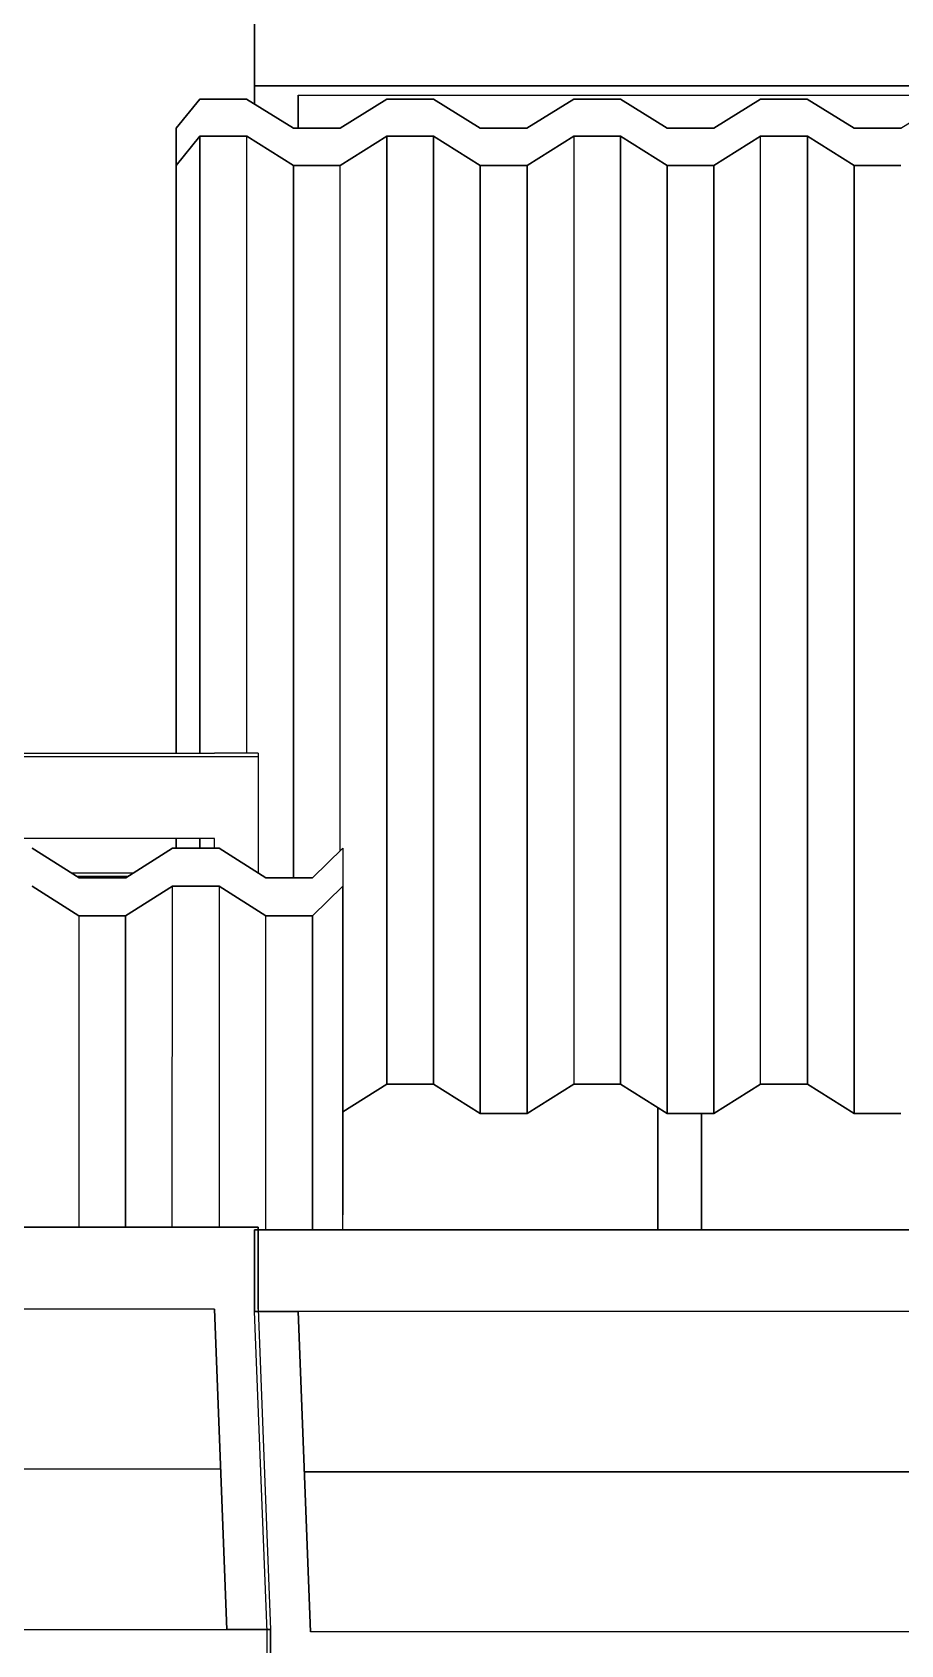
# Model space of a CAD drawing. Extents: x -32 to 51.8, y -51.6 to -5.5.
# Drawn here: x 8.859 to 10.453, y -20.907 to -17.948 of the extents above; entities that cross this region are included whole.
import ezdxf

# ---------------------------------------------------------------- set-up
doc = ezdxf.new("R2010")
doc.units = 0
doc.header["$MEASUREMENT"] = 0
doc.layers.get('0').update_dxf_attribs({"linetype": 'CONTINUOUS'})
doc.layers.add('hachures', color=5, linetype='CONTINUOUS')

msp = doc.modelspace()

# ---------------------------------------------------------------- linework, layer by layer
for p, q in [((9.2671, -17.8999), (9.2671, -18.0464)), ((9.2671, -18.0464), (9.2671, -17.8999)), ((9.2671, -18.0797), (9.2671, -17.9171)), ((9.1235, -18.1241), (9.167, -18.0708)), ((9.167, -18.0708), (9.1235, -18.1241)), ((9.167, -18.0708), (9.2527, -18.0708)), ((9.2527, -18.0708), (9.167, -18.0708)), ((9.167, -18.0708), (9.167, -18.0708)), ((9.2527, -18.0708), (9.3384, -18.1241)), ((9.3384, -18.1241), (9.2527, -18.0708)), ((9.2527, -18.0708), (9.2527, -18.0708)), ((9.2671, -18.0464), (9.2671, -18.0797)), ((9.2671, -18.0636), (9.2671, -18.0464)), ((9.2671, -18.0464), (9.3471, -18.0464)), ((9.2671, -18.0464), (9.2671, -18.0636)), ((9.3471, -18.0464), (9.2671, -18.0464)), ((9.2671, -18.0797), (9.2671, -18.0636)), ((9.2671, -18.0636), (9.2671, -18.0797)), ((9.3471, -18.0464), (9.3471, -18.0464)), ((9.3471, -18.0464), (13.1871, -18.0464)), ((13.1871, -18.0464), (9.3471, -18.0464)), ((9.3471, -18.0464), (9.3471, -18.0464)), ((9.3471, -18.1241), (9.3471, -18.0636)), ((9.3471, -18.0636), (13.1871, -18.0636)), ((9.3471, -18.0636), (9.3471, -18.1241)), ((9.3471, -18.1241), (9.3471, -18.0636)), ((9.3471, -18.0636), (9.3471, -18.1241)), ((9.4241, -18.1241), (9.5098, -18.0708)), ((9.5098, -18.0708), (9.4241, -18.1241)), ((9.5098, -18.0708), (9.5956, -18.0708)), ((9.5956, -18.0708), (9.5098, -18.0708)), ((9.5098, -18.0708), (9.5098, -18.0708)), ((9.5956, -18.0708), (9.6813, -18.1241)), ((9.5956, -18.0708), (9.5956, -18.0708)), ((9.6813, -18.1241), (9.5956, -18.0708)), ((9.5956, -18.0708), (9.5956, -18.0708)), ((9.767, -18.1241), (9.8527, -18.0708)), ((9.8527, -18.0708), (9.767, -18.1241)), ((9.8527, -18.0708), (9.9384, -18.0708)), ((9.8527, -18.0708), (9.8527, -18.0708)), ((9.9384, -18.0708), (9.8527, -18.0708)), ((9.8527, -18.0708), (9.8527, -18.0708)), ((9.9384, -18.0708), (10.0241, -18.1241)), ((9.9384, -18.0708), (9.9384, -18.0708)), ((10.0241, -18.1241), (9.9384, -18.0708)), ((9.9384, -18.0708), (9.9384, -18.0708)), ((10.1098, -18.1241), (10.1956, -18.0708)), ((10.1956, -18.0708), (10.1098, -18.1241)), ((10.1956, -18.0708), (10.2813, -18.0708)), ((10.1956, -18.0708), (10.1956, -18.0708)), ((10.2813, -18.0708), (10.1956, -18.0708)), ((10.2813, -18.0708), (10.367, -18.1241)), ((10.2813, -18.0708), (10.2813, -18.0708)), ((10.367, -18.1241), (10.2813, -18.0708)), ((10.2813, -18.0708), (10.2813, -18.0708)), ((10.4527, -18.1241), (10.5384, -18.0708)), ((9.1236, -18.1925), (9.1235, -18.1241)), ((9.1235, -19.271), (9.1235, -18.1241)), ((9.1235, -18.1241), (9.1236, -18.1925)), ((9.3384, -18.1241), (9.4241, -18.1241)), ((9.4241, -18.1241), (9.3384, -18.1241)), ((9.3384, -18.1241), (9.3384, -18.1241)), ((9.4241, -18.1241), (9.4241, -18.1241)), ((9.6813, -18.1241), (9.767, -18.1241)), ((9.6813, -18.1241), (9.6813, -18.1241)), ((9.767, -18.1241), (9.6813, -18.1241)), ((9.6813, -18.1241), (9.6813, -18.1241)), ((9.767, -18.1241), (9.767, -18.1241)), ((9.767, -18.1241), (9.767, -18.1241)), ((10.0241, -18.1241), (10.1098, -18.1241)), ((10.0241, -18.1241), (10.0241, -18.1241)), ((10.1098, -18.1241), (10.0241, -18.1241)), ((10.0241, -18.1241), (10.0241, -18.1241)), ((10.1098, -18.1241), (10.1098, -18.1241)), ((10.1098, -18.1241), (10.1098, -18.1241)), ((10.367, -18.1241), (10.4527, -18.1241)), ((10.367, -18.1241), (10.367, -18.1241)), ((10.4527, -18.1241), (10.367, -18.1241)), ((10.4527, -18.1241), (10.4527, -18.1241)), ((9.1671, -18.1391), (9.1236, -18.1925)), ((9.1236, -18.1925), (9.1671, -18.1391)), ((9.2528, -18.1391), (9.1671, -18.1391)), ((9.1671, -18.1391), (9.1671, -18.1391)), ((9.1671, -18.1391), (9.2528, -18.1391)), ((9.3385, -18.1925), (9.2528, -18.1391)), ((9.2528, -18.1391), (9.3385, -18.1925)), ((9.51, -18.1391), (9.4242, -18.1925)), ((9.4242, -18.1925), (9.51, -18.1391)), ((9.5957, -18.1391), (9.51, -18.1391)), ((9.51, -18.1391), (9.5957, -18.1391)), ((9.6814, -18.1925), (9.5957, -18.1391)), ((9.5957, -18.1391), (9.6814, -18.1925)), ((9.5957, -18.1391), (9.5957, -18.1391)), ((9.8528, -18.1391), (9.7671, -18.1925)), ((9.7671, -18.1925), (9.8528, -18.1391)), ((9.9385, -18.1391), (9.8528, -18.1391)), ((9.8528, -18.1391), (9.9385, -18.1391)), ((10.0242, -18.1925), (9.9385, -18.1391)), ((9.9385, -18.1391), (9.9385, -18.1391)), ((9.9385, -18.1391), (10.0242, -18.1925)), ((10.11, -18.1925), (10.1957, -18.1391)), ((10.1957, -18.1392), (10.11, -18.1925)), ((10.1957, -18.1391), (10.2814, -18.1391)), ((10.2814, -18.1392), (10.1957, -18.1392)), ((10.2814, -18.1391), (10.2814, -18.1392)), ((10.2814, -18.1391), (10.3671, -18.1925)), ((10.3671, -18.1925), (10.2814, -18.1392)), ((9.1236, -18.1925), (9.1236, -18.1925)), ((9.1236, -18.1925), (9.1236, -19.271)), ((9.1236, -19.271), (9.1236, -18.1925)), ((9.4242, -18.1925), (9.3385, -18.1925)), ((9.3385, -18.1925), (9.3385, -18.1925)), ((9.3385, -18.1925), (9.4242, -18.1925)), ((9.7671, -18.1925), (9.6814, -18.1925)), ((9.6814, -18.1925), (9.6814, -18.1925)), ((9.6814, -18.1925), (9.7671, -18.1925)), ((9.7671, -18.1925), (9.7671, -18.1925)), ((10.11, -18.1925), (10.0242, -18.1925)), ((10.0242, -18.1925), (10.0242, -18.1925)), ((10.0242, -18.1925), (10.11, -18.1925)), ((10.11, -18.1925), (10.11, -18.1925)), ((10.4528, -18.1925), (10.3671, -18.1925)), ((10.3671, -18.1925), (10.3671, -18.1925)), ((10.3671, -18.1925), (10.4528, -18.1925)), ((5.3537, -19.2709), (9.1937, -19.271)), ((9.1937, -19.2776), (5.3537, -19.2776)), ((9.2737, -19.271), (9.1937, -19.271)), ((9.2737, -19.2776), (9.1937, -19.2776)), ((9.2737, -19.271), (9.2737, -19.2776)), ((9.2737, -19.2776), (9.2737, -19.4907)), ((9.1937, -19.4271), (5.3537, -19.4271)), ((9.1235, -19.4454), (9.1235, -19.4271)), ((9.1236, -19.4271), (9.1236, -19.4454)), ((9.1236, -19.4454), (9.1236, -19.4271)), ((9.1671, -19.4454), (9.1671, -19.4271)), ((9.1671, -19.4271), (9.1671, -19.4454)), ((9.1937, -19.4454), (9.1937, -19.4271)), ((8.8594, -19.4454), (8.9452, -19.4998)), ((8.9452, -19.4998), (8.8594, -19.4454)), ((8.8594, -19.4454), (8.8594, -19.4454)), ((9.0309, -19.4998), (9.1166, -19.4454)), ((9.1166, -19.4454), (9.0309, -19.4998)), ((9.1166, -19.4454), (9.2023, -19.4454)), ((9.2023, -19.4454), (9.1166, -19.4454)), ((9.2023, -19.4454), (9.288, -19.4998)), ((9.288, -19.4998), (9.2023, -19.4454)), ((9.429, -19.4454), (9.3737, -19.4998)), ((9.3737, -19.4998), (9.429, -19.4454)), ((9.429, -19.4454), (9.4289, -19.5151)), ((9.429, -19.4454), (9.429, -20.1179)), ((9.0451, -19.4907), (8.9309, -19.4907)), ((8.945, -19.5695), (8.8593, -19.5151)), ((8.8593, -19.5151), (8.945, -19.5695)), ((9.0351, -19.4971), (8.9407, -19.4969)), ((9.0346, -19.4974), (8.9414, -19.4974)), ((8.9452, -19.4998), (9.0309, -19.4998)), ((9.0309, -19.4998), (8.9452, -19.4998)), ((8.9452, -19.4998), (8.9452, -19.4998)), ((9.1165, -19.5151), (9.0307, -19.5695)), ((9.0307, -19.5695), (9.1165, -19.5151)), ((9.2022, -19.5151), (9.1165, -19.5151)), ((9.1165, -19.5151), (9.2022, -19.5151)), ((9.2879, -19.5695), (9.2022, -19.5151)), ((9.2022, -19.5151), (9.2879, -19.5695)), ((9.288, -19.4998), (9.3737, -19.4998)), ((9.3737, -19.4998), (9.288, -19.4998)), ((9.3736, -19.5695), (9.4289, -19.5151)), ((9.4289, -19.5151), (9.3736, -19.5695)), ((9.4289, -20.1452), (9.4289, -19.5151)), ((9.0307, -19.5695), (8.945, -19.5695)), ((8.945, -19.5695), (9.0307, -19.5695)), ((9.0309, -19.5694), (9.0309, -19.5694)), ((9.0309, -19.5694), (9.0309, -19.5694)), ((9.3736, -19.5695), (9.2879, -19.5695)), ((9.2879, -19.5695), (9.3736, -19.5695)), ((9.3736, -20.1452), (9.3736, -19.5695)), ((9.3737, -19.5694), (9.3737, -19.5694)), ((9.3737, -19.5694), (9.3737, -19.5694)), ((9.5099, -19.8783), (9.429, -19.9286)), ((9.429, -19.9286), (9.5099, -19.8783)), ((9.5099, -19.8783), (9.5957, -19.8783)), ((9.5957, -19.8783), (9.5099, -19.8783)), ((9.5957, -19.8783), (9.6814, -19.9316)), ((9.6814, -19.9316), (9.5957, -19.8783)), ((9.5957, -19.8783), (9.5957, -19.8783)), ((9.7671, -19.9316), (9.8528, -19.8783)), ((9.8528, -19.8783), (9.7671, -19.9316)), ((9.8528, -19.8783), (9.9385, -19.8783)), ((9.9385, -19.8783), (9.8528, -19.8783)), ((9.9385, -19.8783), (10.0242, -19.9316)), ((9.9385, -19.8783), (9.9385, -19.8783)), ((10.0242, -19.9316), (9.9385, -19.8783)), ((10.1099, -19.9316), (10.1957, -19.8783)), ((10.1957, -19.8783), (10.1099, -19.9316)), ((10.1957, -19.8783), (10.2814, -19.8783)), ((10.2814, -19.8783), (10.1957, -19.8783)), ((10.2814, -19.8783), (10.3671, -19.9316)), ((10.2814, -19.8783), (10.2814, -19.8783)), ((10.3671, -19.9316), (10.2814, -19.8783)), ((9.6814, -19.9316), (9.7671, -19.9316)), ((9.6814, -19.9316), (9.6814, -19.9316)), ((9.7671, -19.9316), (9.6814, -19.9316)), ((9.7671, -19.9316), (9.7671, -19.9316)), ((10.0071, -20.1452), (10.0071, -19.9209)), ((10.0071, -19.9209), (10.0071, -20.1452)), ((10.0242, -19.9316), (10.1099, -19.9316)), ((10.0242, -19.9316), (10.0242, -19.9316)), ((10.1099, -19.9316), (10.0242, -19.9316)), ((10.0871, -19.9316), (10.0871, -20.1452)), ((10.0871, -20.1452), (10.0871, -19.9316)), ((10.1099, -19.9316), (10.1099, -19.9316)), ((10.3671, -19.9316), (10.4528, -19.9316)), ((10.3671, -19.9316), (10.3671, -19.9316)), ((10.4528, -19.9316), (10.3671, -19.9316)), ((9.1937, -20.1406), (5.3537, -20.1406)), ((9.1937, -20.1406), (5.3537, -20.1406)), ((5.3537, -20.1406), (9.1937, -20.1406)), ((9.1937, -20.1406), (9.2737, -20.1406)), ((9.2737, -20.1406), (9.1937, -20.1406)), ((9.3471, -20.1452), (9.2671, -20.1452)), ((9.2671, -20.2952), (9.2671, -20.1452)), ((9.2671, -20.1452), (9.3471, -20.1452)), ((9.2671, -20.1452), (9.2671, -20.2952)), ((9.2737, -20.1406), (9.2737, -20.1452)), ((9.2737, -20.1452), (9.2737, -20.1406)), ((9.2737, -20.1406), (9.2737, -20.2906)), ((9.2737, -20.1406), (9.2737, -20.1452)), ((9.2737, -20.2906), (9.2737, -20.1406)), ((13.1871, -20.1452), (9.3471, -20.1452)), ((13.1871, -20.1452), (9.3471, -20.1452)), ((9.3471, -20.1452), (13.1871, -20.1452)), ((11.1086, -20.1452), (9.4289, -20.1452)), ((9.4289, -20.1452), (11.1086, -20.1452)), ((11.1086, -20.1452), (9.4289, -20.1452)), ((9.4289, -20.1452), (11.1086, -20.1452)), ((9.429, -20.1452), (9.429, -20.1179)), ((9.429, -20.1452), (10.0071, -20.1452)), ((10.0871, -20.1452), (11.1086, -20.1452)), ((11.1086, -20.1452), (10.0871, -20.1452)), ((10.0871, -20.1452), (11.1086, -20.1452)), ((9.1937, -20.2906), (5.3537, -20.2906)), ((9.1937, -20.2906), (9.2167, -20.8785)), ((9.2167, -20.8785), (9.1937, -20.2906)), ((9.2737, -20.2906), (9.2967, -20.8785)), ((9.3471, -20.2952), (9.2671, -20.2952)), ((9.2671, -20.2952), (9.3471, -20.2952)), ((9.2901, -20.8831), (9.2671, -20.2952)), ((9.2671, -20.2952), (9.3471, -20.2952)), ((13.1871, -20.2952), (9.3471, -20.2952)), ((9.3701, -20.8831), (9.3471, -20.2952)), ((9.3471, -20.2952), (9.3701, -20.8831)), ((9.2052, -20.5846), (7.6923, -20.5845)), ((9.3586, -20.5891), (10.8714, -20.5892)), ((10.8714, -20.5892), (9.3586, -20.5891)), ((5.3767, -20.8785), (9.2167, -20.8785)), ((9.2167, -20.8785), (9.2899, -20.8785)), ((9.2967, -20.8785), (9.2167, -20.8785)), ((9.2167, -20.8785), (9.2967, -20.8785)), ((9.2167, -20.8785), (9.2899, -20.8785)), ((9.2967, -20.8785), (9.2167, -20.8785)), ((9.2671, -20.8785), (9.2671, -20.8785)), ((9.2899, -20.8785), (9.2899, -20.8785)), ((9.2901, -21.0331), (9.2901, -20.8831)), ((9.2967, -20.8785), (9.2967, -21.0285)), ((9.2967, -21.0285), (9.2967, -20.8785)), ((13.2101, -20.8831), (9.3701, -20.8831))]:
    msp.add_line(p, q)
at = {"layer": 'hachures'}
for p, q in [((9.1671, -19.271), (9.1671, -18.1391)), ((9.1671, -18.1391), (9.1671, -19.271)), ((9.2528, -19.271), (9.2528, -18.1391)), ((9.51, -18.1391), (9.5099, -19.8783)), ((9.5099, -19.8783), (9.51, -18.1391)), ((9.5957, -19.8783), (9.5957, -18.1391)), ((9.5957, -18.1391), (9.5957, -19.8783)), ((9.8528, -18.1391), (9.8528, -19.8783)), ((9.9385, -18.1391), (9.9385, -19.8783)), ((9.9385, -19.8783), (9.9385, -18.1391)), ((10.1957, -19.8783), (10.1957, -18.1391)), ((10.2814, -19.8783), (10.2814, -18.1391)), ((10.2814, -18.1392), (10.2814, -19.8783)), ((9.3385, -19.4998), (9.3385, -18.1925)), ((9.3385, -18.1925), (9.3385, -19.4998)), ((9.4242, -19.4501), (9.4242, -18.1925)), ((9.6814, -18.1925), (9.6814, -19.9316)), ((9.6814, -19.9316), (9.6814, -18.1925)), ((9.7671, -18.1925), (9.7671, -19.9316)), ((9.7671, -19.9316), (9.7671, -18.1925)), ((10.0242, -18.1925), (10.0242, -19.9316)), ((10.0242, -19.9316), (10.0242, -18.1925)), ((10.11, -18.1925), (10.1099, -19.9316)), ((10.1099, -19.9316), (10.11, -18.1925)), ((10.3671, -18.1925), (10.3671, -19.9316)), ((10.3671, -19.9316), (10.3671, -18.1925)), ((9.1164, -20.1406), (9.1165, -19.5151)), ((9.2022, -19.5151), (9.2022, -20.1406)), ((8.945, -19.5695), (8.945, -20.1406)), ((9.0307, -19.5695), (9.0307, -20.1406)), ((9.0307, -20.1406), (9.0307, -19.5695)), ((9.2879, -20.1452), (9.2879, -19.5695)), ((9.3736, -19.5695), (9.3736, -20.1452))]:
    msp.add_line(p, q, dxfattribs=at)

doc.saveas('drawing.dxf')
